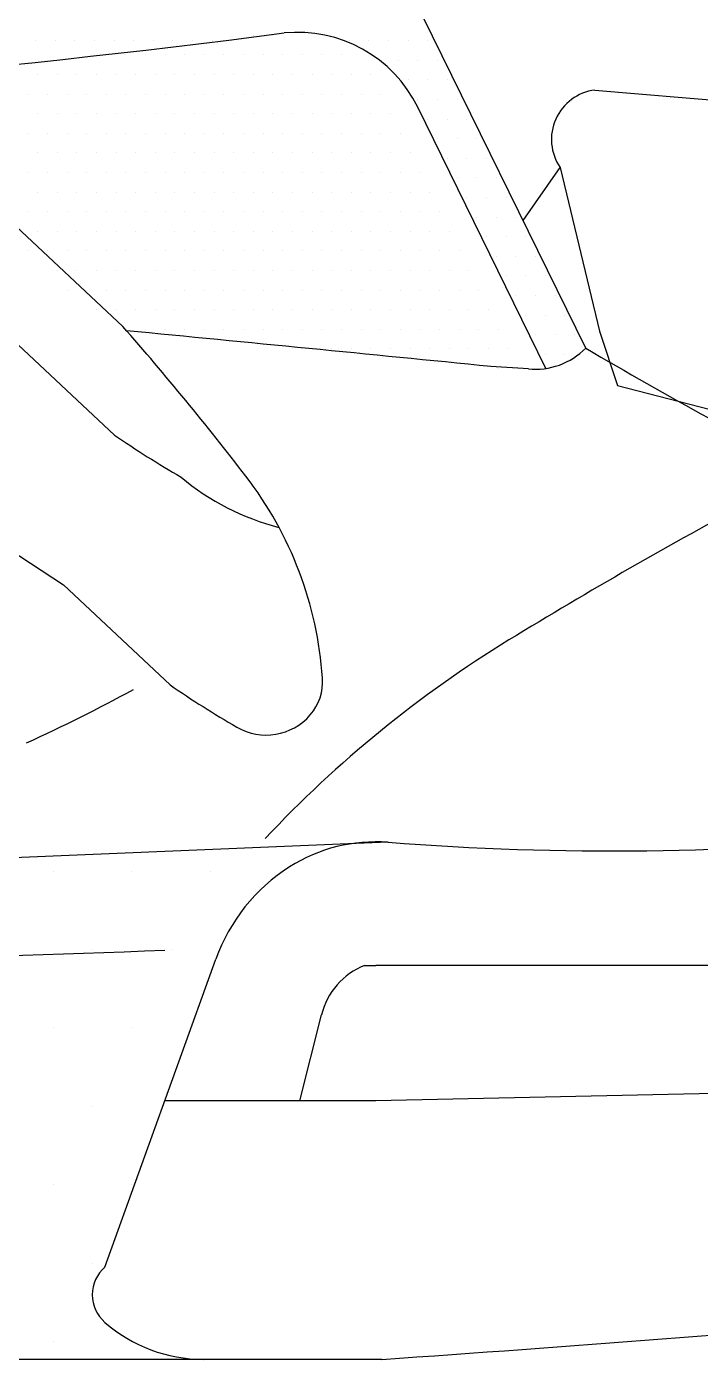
# Model space of a CAD drawing. Header units: millimetres. Extents: x -249630 to 95394, y -188036 to 109963.
# Drawn here: x -89199 to -88931, y -16645 to -16114 of the extents above; entities that cross this region are included whole.
import ezdxf

# ---------------------------------------------------------------- set-up
doc = ezdxf.new("R2010")
doc.units = ezdxf.units.MM
doc.layers.add('Layer11', color=30, linetype='Continuous')
doc.layers.add('VEREDA', color=1, linetype='Continuous')

# ---------------------------------------------------------------- blocks, each defined once
blk = doc.blocks.new('A$C3F545D02')
at = {"layer": 'Layer11'}
for p, q in [((1.343448823734775, 0.8959358545763507), (1.284174178635169, 1.016767589054439)), ((1.237441703710971, 0.9956851100461108), (1.237441703710971, 0.9956851100461108)), ((1.243691703710965, 0.9956851100461108), (1.243691703710965, 0.9956851100461108)), ((1.249941703710959, 0.9956851100461108), (1.249941703710959, 0.9956851100461108)), ((1.168053573119948, 0.9939808310438707), (1.168053573119948, 0.9939808310438707)), ((1.174303573119943, 0.9939808310438707), (1.174303573119943, 0.9939808310438707)), ((1.180553573119937, 0.9939808310438707), (1.180553573119937, 0.9939808310438707)), ((1.186803573119931, 0.9939808310438707), (1.186803573119931, 0.9939808310438707)), ((1.193053573119926, 0.9939808310438707), (1.193053573119926, 0.9939808310438707)), ((1.19930357311992, 0.9939808310438707), (1.19930357311992, 0.9939808310438707)), ((1.205553573119914, 0.9939808310438707), (1.205553573119914, 0.9939808310438707)), ((1.211803573119909, 0.9939808310438707), (1.211803573119909, 0.9939808310438707)), ((1.218053573119903, 0.9939808310438707), (1.218053573119903, 0.9939808310438707)), ((1.224303573119897, 0.9939808310438707), (1.224303573119897, 0.9939808310438707)), ((1.268053573120852, 0.9939808310438707), (1.268053573120852, 0.9939808310438707)), ((1.274303573120847, 0.9939808310438707), (1.274303573120847, 0.9939808310438707)), ((1.280553573120841, 0.9939808310438707), (1.280553573120841, 0.9939808310438707)), ((1.286803573120835, 0.9939808310438707), (1.286803573120835, 0.9939808310438707)), ((1.293053573120829, 0.9939808310438707), (1.293053573120829, 0.9939808310438707)), ((1.17117857311996, 0.9877308310438764), (1.17117857311996, 0.9877308310438764)), ((1.190566703710971, 0.9894351100460881), (1.190566703710971, 0.9894351100460881)), ((1.196816703710965, 0.9894351100460881), (1.196816703710965, 0.9894351100460881)), ((1.203066703710959, 0.9894351100460881), (1.203066703710959, 0.9894351100460881)), ((1.209316703710954, 0.9894351100460881), (1.209316703710954, 0.9894351100460881)), ((1.215566703710948, 0.9894351100460881), (1.215566703710948, 0.9894351100460881)), ((1.221816703710942, 0.9894351100460881), (1.221816703710942, 0.9894351100460881)), ((1.228066703710937, 0.9894351100460881), (1.228066703710937, 0.9894351100460881)), ((1.234316703710931, 0.9894351100460881), (1.234316703710931, 0.9894351100460881)), ((1.240566703710925, 0.9894351100460881), (1.240566703710925, 0.9894351100460881)), ((1.24681670371092, 0.9894351100460881), (1.24681670371092, 0.9894351100460881)), ((1.253066703710914, 0.9894351100460881), (1.253066703710914, 0.9894351100460881)), ((1.259316703710908, 0.9894351100460881), (1.259316703710908, 0.9894351100460881)), ((1.265566703710903, 0.9894351100460881), (1.265566703710903, 0.9894351100460881)), ((1.283678573120852, 0.9877308310438764), (1.283678573120852, 0.9877308310438764)), ((1.289928573120847, 0.9877308310438764), (1.289928573120847, 0.9877308310438764)), ((1.296178573120841, 0.9877308310438764), (1.296178573120841, 0.9877308310438764)), ((1.168691703710891, 0.9831851100460938), (1.168691703710891, 0.9831851100460938)), ((1.174941703710886, 0.9831851100460938), (1.174941703710886, 0.9831851100460938)), ((1.18119170371088, 0.9831851100460938), (1.18119170371088, 0.9831851100460938)), ((1.187441703710874, 0.9831851100460938), (1.187441703710874, 0.9831851100460938)), ((1.193691703710869, 0.9831851100460938), (1.193691703710869, 0.9831851100460938)), ((1.199941703710863, 0.9831851100460938), (1.199941703710863, 0.9831851100460938)), ((1.206191703710857, 0.9831851100460938), (1.206191703710857, 0.9831851100460938)), ((1.212441703710851, 0.9831851100460938), (1.212441703710851, 0.9831851100460938)), ((1.218691703710846, 0.9831851100460938), (1.218691703710846, 0.9831851100460938)), ((1.22494170371084, 0.9831851100460938), (1.22494170371084, 0.9831851100460938)), ((1.231191703710834, 0.9831851100460938), (1.231191703710834, 0.9831851100460938)), ((1.237441703710829, 0.9831851100460938), (1.237441703710829, 0.9831851100460938)), ((1.243691703710823, 0.9831851100460938), (1.243691703710823, 0.9831851100460938)), ((1.249941703710817, 0.9831851100460938), (1.249941703710817, 0.9831851100460938)), ((1.256191703710812, 0.9831851100460938), (1.256191703710812, 0.9831851100460938)), ((1.262441703710806, 0.9831851100460938), (1.262441703710806, 0.9831851100460938)), ((1.2686917037108, 0.9831851100460938), (1.2686917037108, 0.9831851100460938)), ((1.274941703710795, 0.9831851100460938), (1.274941703710795, 0.9831851100460938)), ((1.28680357312092, 0.9814808310438821), (1.28680357312092, 0.9814808310438821)), ((1.293053573120915, 0.9814808310438821), (1.293053573120915, 0.9814808310438821)), ((1.299303573120909, 0.9814808310438821), (1.299303573120909, 0.9814808310438821)), ((1.346387420907377, 0.9782014676504787), (1.446390119014552, 0.9697864500973878)), ((1.165566703710851, 0.9769351100460995), (1.165566703710851, 0.9769351100460995)), ((1.171816703710846, 0.9769351100460995), (1.171816703710846, 0.9769351100460995)), ((1.17806670371084, 0.9769351100460995), (1.17806670371084, 0.9769351100460995)), ((1.184316703710834, 0.9769351100460995), (1.184316703710834, 0.9769351100460995)), ((1.190566703710829, 0.9769351100460995), (1.190566703710829, 0.9769351100460995)), ((1.196816703710823, 0.9769351100460995), (1.196816703710823, 0.9769351100460995)), ((1.203066703710817, 0.9769351100460995), (1.203066703710817, 0.9769351100460995)), ((1.209316703710812, 0.9769351100460995), (1.209316703710812, 0.9769351100460995)), ((1.215566703710806, 0.9769351100460995), (1.215566703710806, 0.9769351100460995)), ((1.2218167037108, 0.9769351100460995), (1.2218167037108, 0.9769351100460995)), ((1.228066703710795, 0.9769351100460995), (1.228066703710795, 0.9769351100460995)), ((1.234316703710789, 0.9769351100460995), (1.234316703710789, 0.9769351100460995)), ((1.240566703710783, 0.9769351100460995), (1.240566703710783, 0.9769351100460995)), ((1.246816703710778, 0.9769351100460995), (1.246816703710778, 0.9769351100460995)), ((1.253066703710772, 0.9769351100460995), (1.253066703710772, 0.9769351100460995)), ((1.259316703710766, 0.9769351100460995), (1.259316703710766, 0.9769351100460995)), ((1.265566703710761, 0.9769351100460995), (1.265566703710761, 0.9769351100460995)), ((1.271816703710755, 0.9769351100460995), (1.271816703710755, 0.9769351100460995)), ((1.278066703710749, 0.9769351100460995), (1.278066703710749, 0.9769351100460995)), ((1.289928573120875, 0.9752308310438593), (1.289928573120875, 0.9752308310438593)), ((1.296178573120869, 0.9752308310438593), (1.296178573120869, 0.9752308310438593)), ((1.302428573120864, 0.9752308310438593), (1.302428573120864, 0.9752308310438593)), ((1.168691703710721, 0.9706851100460767), (1.168691703710721, 0.9706851100460767)), ((1.174941703710715, 0.9706851100460767), (1.174941703710715, 0.9706851100460767)), ((1.181191703710709, 0.9706851100460767), (1.181191703710709, 0.9706851100460767)), ((1.187441703710704, 0.9706851100460767), (1.187441703710704, 0.9706851100460767)), ((1.193691703710698, 0.9706851100460767), (1.193691703710698, 0.9706851100460767)), ((1.199941703710692, 0.9706851100460767), (1.199941703710692, 0.9706851100460767)), ((1.206191703710687, 0.9706851100460767), (1.206191703710687, 0.9706851100460767)), ((1.212441703710681, 0.9706851100460767), (1.212441703710681, 0.9706851100460767)), ((1.218691703710675, 0.9706851100460767), (1.218691703710675, 0.9706851100460767)), ((1.22494170371067, 0.9706851100460767), (1.22494170371067, 0.9706851100460767)), ((1.231191703710664, 0.9706851100460767), (1.231191703710664, 0.9706851100460767)), ((1.237441703710658, 0.9706851100460767), (1.237441703710658, 0.9706851100460767)), ((1.243691703710653, 0.9706851100460767), (1.243691703710653, 0.9706851100460767)), ((1.249941703710647, 0.9706851100460767), (1.249941703710647, 0.9706851100460767)), ((1.256191703710641, 0.9706851100460767), (1.256191703710641, 0.9706851100460767)), ((1.262441703710635, 0.9706851100460767), (1.262441703710635, 0.9706851100460767)), ((1.26869170371063, 0.9706851100460767), (1.26869170371063, 0.9706851100460767)), ((1.274941703710624, 0.9706851100460767), (1.274941703710624, 0.9706851100460767)), ((1.281191703710618, 0.9706851100460767), (1.281191703710618, 0.9706851100460767)), ((1.330771618970914, 0.8894453322281777), (1.289924814916105, 0.9727117975700708)), ((1.293053573120886, 0.968980831043865), (1.293053573120886, 0.968980831043865)), ((1.299303573120881, 0.968980831043865), (1.299303573120881, 0.968980831043865)), ((1.305553573120875, 0.968980831043865), (1.305553573120875, 0.968980831043865)), ((1.165566703710738, 0.9644351100461108), (1.165566703710738, 0.9644351100461108)), ((1.171816703710732, 0.9644351100461108), (1.171816703710732, 0.9644351100461108)), ((1.178066703710726, 0.9644351100461108), (1.178066703710726, 0.9644351100461108)), ((1.184316703710721, 0.9644351100461108), (1.184316703710721, 0.9644351100461108)), ((1.190566703710715, 0.9644351100461108), (1.190566703710715, 0.9644351100461108)), ((1.196816703710709, 0.9644351100461108), (1.196816703710709, 0.9644351100461108)), ((1.203066703710704, 0.9644351100461108), (1.203066703710704, 0.9644351100461108)), ((1.209316703710698, 0.9644351100461108), (1.209316703710698, 0.9644351100461108)), ((1.215566703710692, 0.9644351100461108), (1.215566703710692, 0.9644351100461108)), ((1.221816703710687, 0.9644351100461108), (1.221816703710687, 0.9644351100461108)), ((1.228066703710681, 0.9644351100461108), (1.228066703710681, 0.9644351100461108)), ((1.234316703710675, 0.9644351100461108), (1.234316703710675, 0.9644351100461108)), ((1.24056670371067, 0.9644351100461108), (1.24056670371067, 0.9644351100461108)), ((1.246816703710664, 0.9644351100461108), (1.246816703710664, 0.9644351100461108)), ((1.253066703710658, 0.9644351100461108), (1.253066703710658, 0.9644351100461108)), ((1.259316703710653, 0.9644351100461108), (1.259316703710653, 0.9644351100461108)), ((1.265566703710647, 0.9644351100461108), (1.265566703710647, 0.9644351100461108)), ((1.271816703710641, 0.9644351100461108), (1.271816703710641, 0.9644351100461108)), ((1.278066703710635, 0.9644351100461108), (1.278066703710635, 0.9644351100461108)), ((1.28431670371063, 0.9644351100461108), (1.28431670371063, 0.9644351100461108)), ((1.296178573120898, 0.9627308310438707), (1.296178573120898, 0.9627308310438707)), ((1.302428573120892, 0.9627308310438707), (1.302428573120892, 0.9627308310438707)), ((1.308678573120886, 0.9627308310438707), (1.308678573120886, 0.9627308310438707)), ((1.168691703710891, 0.9581851100460881), (1.168691703710891, 0.9581851100460881)), ((1.174941703710886, 0.9581851100460881), (1.174941703710886, 0.9581851100460881)), ((1.18119170371088, 0.9581851100460881), (1.18119170371088, 0.9581851100460881)), ((1.187441703710874, 0.9581851100460881), (1.187441703710874, 0.9581851100460881)), ((1.193691703710869, 0.9581851100460881), (1.193691703710869, 0.9581851100460881)), ((1.199941703710863, 0.9581851100460881), (1.199941703710863, 0.9581851100460881)), ((1.206191703710857, 0.9581851100460881), (1.206191703710857, 0.9581851100460881)), ((1.212441703710851, 0.9581851100460881), (1.212441703710851, 0.9581851100460881)), ((1.218691703710846, 0.9581851100460881), (1.218691703710846, 0.9581851100460881)), ((1.22494170371084, 0.9581851100460881), (1.22494170371084, 0.9581851100460881)), ((1.231191703710834, 0.9581851100460881), (1.231191703710834, 0.9581851100460881)), ((1.237441703710829, 0.9581851100460881), (1.237441703710829, 0.9581851100460881)), ((1.243691703710823, 0.9581851100460881), (1.243691703710823, 0.9581851100460881)), ((1.249941703710817, 0.9581851100460881), (1.249941703710817, 0.9581851100460881)), ((1.256191703710812, 0.9581851100460881), (1.256191703710812, 0.9581851100460881)), ((1.262441703710806, 0.9581851100460881), (1.262441703710806, 0.9581851100460881)), ((1.2686917037108, 0.9581851100460881), (1.2686917037108, 0.9581851100460881)), ((1.274941703710795, 0.9581851100460881), (1.274941703710795, 0.9581851100460881)), ((1.281191703710789, 0.9581851100460881), (1.281191703710789, 0.9581851100460881)), ((1.287441703710783, 0.9581851100460881), (1.287441703710783, 0.9581851100460881)), ((1.299303573120852, 0.9564808310438764), (1.299303573120852, 0.9564808310438764)), ((1.305553573120847, 0.9564808310438764), (1.305553573120847, 0.9564808310438764)), ((1.311803573120841, 0.9564808310438764), (1.311803573120841, 0.9564808310438764)), ((1.165566703710908, 0.9519351100460938), (1.165566703710908, 0.9519351100460938)), ((1.171816703710903, 0.9519351100460938), (1.171816703710903, 0.9519351100460938)), ((1.178066703710897, 0.9519351100460938), (1.178066703710897, 0.9519351100460938)), ((1.184316703710891, 0.9519351100460938), (1.184316703710891, 0.9519351100460938)), ((1.190566703710886, 0.9519351100460938), (1.190566703710886, 0.9519351100460938)), ((1.19681670371088, 0.9519351100460938), (1.19681670371088, 0.9519351100460938)), ((1.203066703710874, 0.9519351100460938), (1.203066703710874, 0.9519351100460938)), ((1.209316703710869, 0.9519351100460938), (1.209316703710869, 0.9519351100460938)), ((1.215566703710863, 0.9519351100460938), (1.215566703710863, 0.9519351100460938)), ((1.221816703710857, 0.9519351100460938), (1.221816703710857, 0.9519351100460938)), ((1.228066703710851, 0.9519351100460938), (1.228066703710851, 0.9519351100460938)), ((1.234316703710846, 0.9519351100460938), (1.234316703710846, 0.9519351100460938)), ((1.24056670371084, 0.9519351100460938), (1.24056670371084, 0.9519351100460938)), ((1.246816703710834, 0.9519351100460938), (1.246816703710834, 0.9519351100460938)), ((1.253066703710829, 0.9519351100460938), (1.253066703710829, 0.9519351100460938)), ((1.259316703710823, 0.9519351100460938), (1.259316703710823, 0.9519351100460938)), ((1.265566703710817, 0.9519351100460938), (1.265566703710817, 0.9519351100460938)), ((1.271816703710812, 0.9519351100460938), (1.271816703710812, 0.9519351100460938)), ((1.278066703710806, 0.9519351100460938), (1.278066703710806, 0.9519351100460938)), ((1.2843167037108, 0.9519351100460938), (1.2843167037108, 0.9519351100460938)), ((1.290566703710795, 0.9519351100460938), (1.290566703710795, 0.9519351100460938)), ((1.323469464990978, 0.9366639022389052), (1.33533454706253, 0.9534819578482825)), ((1.33533454706253, 0.9534819578483109), (1.347805377075986, 0.9013668505392616)), ((1.30242857312092, 0.9502308310438821), (1.30242857312092, 0.9502308310438821)), ((1.308678573120915, 0.9502308310438821), (1.308678573120915, 0.9502308310438821)), ((1.314928573120909, 0.9502308310438821), (1.314928573120909, 0.9502308310438821)), ((1.168691703710891, 0.9456851100460995), (1.168691703710891, 0.9456851100460995)), ((1.174941703710886, 0.9456851100460995), (1.174941703710886, 0.9456851100460995)), ((1.18119170371088, 0.9456851100460995), (1.18119170371088, 0.9456851100460995)), ((1.187441703710874, 0.9456851100460995), (1.187441703710874, 0.9456851100460995)), ((1.193691703710869, 0.9456851100460995), (1.193691703710869, 0.9456851100460995)), ((1.199941703710863, 0.9456851100460995), (1.199941703710863, 0.9456851100460995)), ((1.206191703710857, 0.9456851100460995), (1.206191703710857, 0.9456851100460995)), ((1.212441703710851, 0.9456851100460995), (1.212441703710851, 0.9456851100460995)), ((1.218691703710846, 0.9456851100460995), (1.218691703710846, 0.9456851100460995)), ((1.22494170371084, 0.9456851100460995), (1.22494170371084, 0.9456851100460995)), ((1.231191703710834, 0.9456851100460995), (1.231191703710834, 0.9456851100460995)), ((1.237441703710829, 0.9456851100460995), (1.237441703710829, 0.9456851100460995)), ((1.243691703710823, 0.9456851100460995), (1.243691703710823, 0.9456851100460995)), ((1.249941703710817, 0.9456851100460995), (1.249941703710817, 0.9456851100460995)), ((1.256191703710812, 0.9456851100460995), (1.256191703710812, 0.9456851100460995)), ((1.262441703710806, 0.9456851100460995), (1.262441703710806, 0.9456851100460995)), ((1.2686917037108, 0.9456851100460995), (1.2686917037108, 0.9456851100460995)), ((1.274941703710795, 0.9456851100460995), (1.274941703710795, 0.9456851100460995)), ((1.281191703710789, 0.9456851100460995), (1.281191703710789, 0.9456851100460995)), ((1.287441703710783, 0.9456851100460995), (1.287441703710783, 0.9456851100460995)), ((1.293691703710778, 0.9456851100460995), (1.293691703710778, 0.9456851100460995)), ((1.305553573120875, 0.9439808310438593), (1.305553573120875, 0.9439808310438593)), ((1.311803573120869, 0.9439808310438593), (1.311803573120869, 0.9439808310438593)), ((1.318053573120864, 0.9439808310438593), (1.318053573120864, 0.9439808310438593)), ((1.16556670371088, 0.9394351100460767), (1.16556670371088, 0.9394351100460767)), ((1.171816703710874, 0.9394351100460767), (1.171816703710874, 0.9394351100460767)), ((1.178066703710869, 0.9394351100460767), (1.178066703710869, 0.9394351100460767)), ((1.184316703710863, 0.9394351100460767), (1.184316703710863, 0.9394351100460767)), ((1.190566703710857, 0.9394351100460767), (1.190566703710857, 0.9394351100460767)), ((1.196816703710851, 0.9394351100460767), (1.196816703710851, 0.9394351100460767)), ((1.203066703710846, 0.9394351100460767), (1.203066703710846, 0.9394351100460767)), ((1.20931670371084, 0.9394351100460767), (1.20931670371084, 0.9394351100460767)), ((1.215566703710834, 0.9394351100460767), (1.215566703710834, 0.9394351100460767)), ((1.221816703710829, 0.9394351100460767), (1.221816703710829, 0.9394351100460767)), ((1.228066703710823, 0.9394351100460767), (1.228066703710823, 0.9394351100460767)), ((1.234316703710817, 0.9394351100460767), (1.234316703710817, 0.9394351100460767)), ((1.240566703710812, 0.9394351100460767), (1.240566703710812, 0.9394351100460767)), ((1.246816703710806, 0.9394351100460767), (1.246816703710806, 0.9394351100460767)), ((1.2530667037108, 0.9394351100460767), (1.2530667037108, 0.9394351100460767)), ((1.259316703710795, 0.9394351100460767), (1.259316703710795, 0.9394351100460767)), ((1.265566703710789, 0.9394351100460767), (1.265566703710789, 0.9394351100460767)), ((1.271816703710783, 0.9394351100460767), (1.271816703710783, 0.9394351100460767)), ((1.278066703710778, 0.9394351100460767), (1.278066703710778, 0.9394351100460767)), ((1.284316703710772, 0.9394351100460767), (1.284316703710772, 0.9394351100460767)), ((1.290566703710766, 0.9394351100460767), (1.290566703710766, 0.9394351100460767)), ((1.296816703710761, 0.9394351100460767), (1.296816703710761, 0.9394351100460767)), ((1.161843112744634, 0.9347586106198378), (1.195866137136136, 0.9028189988956967)), ((1.308678573120886, 0.937730831043865), (1.308678573120886, 0.937730831043865)), ((1.314928573120881, 0.937730831043865), (1.314928573120881, 0.937730831043865)), ((1.321178573120875, 0.937730831043865), (1.321178573120875, 0.937730831043865)), ((1.168691703710977, 0.9331851100461108), (1.168691703710977, 0.9331851100461108)), ((1.174941703710971, 0.9331851100461108), (1.174941703710971, 0.9331851100461108)), ((1.181191703710965, 0.9331851100461108), (1.181191703710965, 0.9331851100461108)), ((1.187441703710959, 0.9331851100461108), (1.187441703710959, 0.9331851100461108)), ((1.193691703710954, 0.9331851100461108), (1.193691703710954, 0.9331851100461108)), ((1.199941703710948, 0.9331851100461108), (1.199941703710948, 0.9331851100461108)), ((1.206191703710942, 0.9331851100461108), (1.206191703710942, 0.9331851100461108)), ((1.212441703710937, 0.9331851100461108), (1.212441703710937, 0.9331851100461108)), ((1.218691703710931, 0.9331851100461108), (1.218691703710931, 0.9331851100461108)), ((1.224941703710925, 0.9331851100461108), (1.224941703710925, 0.9331851100461108)), ((1.23119170371092, 0.9331851100461108), (1.23119170371092, 0.9331851100461108)), ((1.237441703710914, 0.9331851100461108), (1.237441703710914, 0.9331851100461108)), ((1.243691703710908, 0.9331851100461108), (1.243691703710908, 0.9331851100461108)), ((1.249941703710903, 0.9331851100461108), (1.249941703710903, 0.9331851100461108)), ((1.256191703710897, 0.9331851100461108), (1.256191703710897, 0.9331851100461108)), ((1.262441703710891, 0.9331851100461108), (1.262441703710891, 0.9331851100461108)), ((1.268691703710886, 0.9331851100461108), (1.268691703710886, 0.9331851100461108)), ((1.27494170371088, 0.9331851100461108), (1.27494170371088, 0.9331851100461108)), ((1.281191703710874, 0.9331851100461108), (1.281191703710874, 0.9331851100461108)), ((1.287441703710869, 0.9331851100461108), (1.287441703710869, 0.9331851100461108)), ((1.293691703710863, 0.9331851100461108), (1.293691703710863, 0.9331851100461108)), ((1.299941703710857, 0.9331851100461108), (1.299941703710857, 0.9331851100461108)), ((1.311803573120898, 0.9314808310438707), (1.311803573120898, 0.9314808310438707)), ((1.318053573120892, 0.9314808310438707), (1.318053573120892, 0.9314808310438707)), ((1.324303573120886, 0.9314808310438707), (1.324303573120886, 0.9314808310438707)), ((1.165566703710937, 0.9269351100460881), (1.165566703710937, 0.9269351100460881)), ((1.171816703710931, 0.9269351100460881), (1.171816703710931, 0.9269351100460881)), ((1.178066703710925, 0.9269351100460881), (1.178066703710925, 0.9269351100460881)), ((1.18431670371092, 0.9269351100460881), (1.18431670371092, 0.9269351100460881)), ((1.190566703710914, 0.9269351100460881), (1.190566703710914, 0.9269351100460881)), ((1.196816703710908, 0.9269351100460881), (1.196816703710908, 0.9269351100460881)), ((1.203066703710903, 0.9269351100460881), (1.203066703710903, 0.9269351100460881)), ((1.209316703710897, 0.9269351100460881), (1.209316703710897, 0.9269351100460881)), ((1.215566703710891, 0.9269351100460881), (1.215566703710891, 0.9269351100460881)), ((1.221816703710886, 0.9269351100460881), (1.221816703710886, 0.9269351100460881)), ((1.22806670371088, 0.9269351100460881), (1.22806670371088, 0.9269351100460881)), ((1.234316703710874, 0.9269351100460881), (1.234316703710874, 0.9269351100460881)), ((1.240566703710869, 0.9269351100460881), (1.240566703710869, 0.9269351100460881)), ((1.246816703710863, 0.9269351100460881), (1.246816703710863, 0.9269351100460881)), ((1.253066703710857, 0.9269351100460881), (1.253066703710857, 0.9269351100460881)), ((1.259316703710851, 0.9269351100460881), (1.259316703710851, 0.9269351100460881)), ((1.265566703710846, 0.9269351100460881), (1.265566703710846, 0.9269351100460881)), ((1.27181670371084, 0.9269351100460881), (1.27181670371084, 0.9269351100460881)), ((1.278066703710834, 0.9269351100460881), (1.278066703710834, 0.9269351100460881)), ((1.284316703710829, 0.9269351100460881), (1.284316703710829, 0.9269351100460881)), ((1.290566703710823, 0.9269351100460881), (1.290566703710823, 0.9269351100460881)), ((1.296816703710817, 0.9269351100460881), (1.296816703710817, 0.9269351100460881)), ((1.303066703710812, 0.9269351100460881), (1.303066703710812, 0.9269351100460881)), ((1.314928573120852, 0.9252308310438764), (1.314928573120852, 0.9252308310438764)), ((1.321178573120847, 0.9252308310438764), (1.321178573120847, 0.9252308310438764)), ((1.327428573120841, 0.9252308310438764), (1.327428573120841, 0.9252308310438764)), ((1.174941703710914, 0.9206851100460938), (1.174941703710914, 0.9206851100460938)), ((1.181191703710908, 0.9206851100460938), (1.181191703710908, 0.9206851100460938)), ((1.187441703710903, 0.9206851100460938), (1.187441703710903, 0.9206851100460938)), ((1.193691703710897, 0.9206851100460938), (1.193691703710897, 0.9206851100460938)), ((1.199941703710891, 0.9206851100460938), (1.199941703710891, 0.9206851100460938)), ((1.206191703710886, 0.9206851100460938), (1.206191703710886, 0.9206851100460938)), ((1.21244170371088, 0.9206851100460938), (1.21244170371088, 0.9206851100460938)), ((1.218691703710874, 0.9206851100460938), (1.218691703710874, 0.9206851100460938)), ((1.224941703710869, 0.9206851100460938), (1.224941703710869, 0.9206851100460938)), ((1.231191703710863, 0.9206851100460938), (1.231191703710863, 0.9206851100460938)), ((1.237441703710857, 0.9206851100460938), (1.237441703710857, 0.9206851100460938)), ((1.243691703710851, 0.9206851100460938), (1.243691703710851, 0.9206851100460938)), ((1.249941703710846, 0.9206851100460938), (1.249941703710846, 0.9206851100460938)), ((1.25619170371084, 0.9206851100460938), (1.25619170371084, 0.9206851100460938)), ((1.262441703710834, 0.9206851100460938), (1.262441703710834, 0.9206851100460938)), ((1.268691703710829, 0.9206851100460938), (1.268691703710829, 0.9206851100460938)), ((1.274941703710823, 0.9206851100460938), (1.274941703710823, 0.9206851100460938)), ((1.281191703710817, 0.9206851100460938), (1.281191703710817, 0.9206851100460938)), ((1.287441703710812, 0.9206851100460938), (1.287441703710812, 0.9206851100460938)), ((1.293691703710806, 0.9206851100460938), (1.293691703710806, 0.9206851100460938)), ((1.2999417037108, 0.9206851100460938), (1.2999417037108, 0.9206851100460938)), ((1.306191703710795, 0.9206851100460938), (1.306191703710795, 0.9206851100460938)), ((1.31805357312092, 0.9189808310438821), (1.31805357312092, 0.9189808310438821)), ((1.324303573120915, 0.9189808310438821), (1.324303573120915, 0.9189808310438821)), ((1.330553573120909, 0.9189808310438821), (1.330553573120909, 0.9189808310438821)), ((1.178066703710925, 0.9144351100460995), (1.178066703710925, 0.9144351100460995)), ((1.18431670371092, 0.9144351100460995), (1.18431670371092, 0.9144351100460995)), ((1.190566703710914, 0.9144351100460995), (1.190566703710914, 0.9144351100460995)), ((1.196816703710908, 0.9144351100460995), (1.196816703710908, 0.9144351100460995)), ((1.203066703710903, 0.9144351100460995), (1.203066703710903, 0.9144351100460995)), ((1.209316703710897, 0.9144351100460995), (1.209316703710897, 0.9144351100460995)), ((1.215566703710891, 0.9144351100460995), (1.215566703710891, 0.9144351100460995)), ((1.221816703710886, 0.9144351100460995), (1.221816703710886, 0.9144351100460995)), ((1.22806670371088, 0.9144351100460995), (1.22806670371088, 0.9144351100460995)), ((1.234316703710874, 0.9144351100460995), (1.234316703710874, 0.9144351100460995)), ((1.240566703710869, 0.9144351100460995), (1.240566703710869, 0.9144351100460995)), ((1.246816703710863, 0.9144351100460995), (1.246816703710863, 0.9144351100460995)), ((1.253066703710857, 0.9144351100460995), (1.253066703710857, 0.9144351100460995)), ((1.259316703710851, 0.9144351100460995), (1.259316703710851, 0.9144351100460995)), ((1.265566703710846, 0.9144351100460995), (1.265566703710846, 0.9144351100460995)), ((1.27181670371084, 0.9144351100460995), (1.27181670371084, 0.9144351100460995)), ((1.278066703710834, 0.9144351100460995), (1.278066703710834, 0.9144351100460995)), ((1.284316703710829, 0.9144351100460995), (1.284316703710829, 0.9144351100460995)), ((1.290566703710823, 0.9144351100460995), (1.290566703710823, 0.9144351100460995)), ((1.296816703710817, 0.9144351100460995), (1.296816703710817, 0.9144351100460995)), ((1.303066703710812, 0.9144351100460995), (1.303066703710812, 0.9144351100460995)), ((1.309316703710806, 0.9144351100460995), (1.309316703710806, 0.9144351100460995)), ((1.321178573120875, 0.9127308310438593), (1.321178573120875, 0.9127308310438593)), ((1.327428573120869, 0.9127308310438593), (1.327428573120869, 0.9127308310438593)), ((1.333678573120864, 0.9127308310438593), (1.333678573120864, 0.9127308310438593)), ((1.187441703710903, 0.9081851100460767), (1.187441703710903, 0.9081851100460767)), ((1.193691703710897, 0.9081851100460767), (1.193691703710897, 0.9081851100460767)), ((1.199941703710891, 0.9081851100460767), (1.199941703710891, 0.9081851100460767)), ((1.206191703710886, 0.9081851100460767), (1.206191703710886, 0.9081851100460767)), ((1.21244170371088, 0.9081851100460767), (1.21244170371088, 0.9081851100460767)), ((1.218691703710874, 0.9081851100460767), (1.218691703710874, 0.9081851100460767)), ((1.224941703710869, 0.9081851100460767), (1.224941703710869, 0.9081851100460767)), ((1.231191703710863, 0.9081851100460767), (1.231191703710863, 0.9081851100460767)), ((1.237441703710857, 0.9081851100460767), (1.237441703710857, 0.9081851100460767)), ((1.243691703710851, 0.9081851100460767), (1.243691703710851, 0.9081851100460767)), ((1.249941703710846, 0.9081851100460767), (1.249941703710846, 0.9081851100460767)), ((1.25619170371084, 0.9081851100460767), (1.25619170371084, 0.9081851100460767)), ((1.262441703710834, 0.9081851100460767), (1.262441703710834, 0.9081851100460767)), ((1.268691703710829, 0.9081851100460767), (1.268691703710829, 0.9081851100460767)), ((1.274941703710823, 0.9081851100460767), (1.274941703710823, 0.9081851100460767)), ((1.281191703710817, 0.9081851100460767), (1.281191703710817, 0.9081851100460767)), ((1.287441703710812, 0.9081851100460767), (1.287441703710812, 0.9081851100460767)), ((1.293691703710806, 0.9081851100460767), (1.293691703710806, 0.9081851100460767)), ((1.2999417037108, 0.9081851100460767), (1.2999417037108, 0.9081851100460767)), ((1.306191703710795, 0.9081851100460767), (1.306191703710795, 0.9081851100460767)), ((1.312441703710789, 0.9081851100460767), (1.312441703710789, 0.9081851100460767)), ((1.324303573120886, 0.906480831043865), (1.324303573120886, 0.906480831043865)), ((1.330553573120881, 0.906480831043865), (1.330553573120881, 0.906480831043865)), ((1.336803573120875, 0.906480831043865), (1.336803573120875, 0.906480831043865)), ((1.196816703710937, 0.9019351100461108), (1.196816703710937, 0.9019351100461108)), ((1.203066703710931, 0.9019351100461108), (1.203066703710931, 0.9019351100461108)), ((1.209316703710925, 0.9019351100461108), (1.209316703710925, 0.9019351100461108)), ((1.21556670371092, 0.9019351100461108), (1.21556670371092, 0.9019351100461108)), ((1.221816703710914, 0.9019351100461108), (1.221816703710914, 0.9019351100461108)), ((1.228066703710908, 0.9019351100461108), (1.228066703710908, 0.9019351100461108)), ((1.234316703710903, 0.9019351100461108), (1.234316703710903, 0.9019351100461108)), ((1.240566703710897, 0.9019351100461108), (1.240566703710897, 0.9019351100461108)), ((1.246816703710891, 0.9019351100461108), (1.246816703710891, 0.9019351100461108)), ((1.253066703710886, 0.9019351100461108), (1.253066703710886, 0.9019351100461108)), ((1.25931670371088, 0.9019351100461108), (1.25931670371088, 0.9019351100461108)), ((1.265566703710874, 0.9019351100461108), (1.265566703710874, 0.9019351100461108)), ((1.271816703710869, 0.9019351100461108), (1.271816703710869, 0.9019351100461108)), ((1.278066703710863, 0.9019351100461108), (1.278066703710863, 0.9019351100461108)), ((1.284316703710857, 0.9019351100461108), (1.284316703710857, 0.9019351100461108)), ((1.290566703710851, 0.9019351100461108), (1.290566703710851, 0.9019351100461108)), ((1.296816703710846, 0.9019351100461108), (1.296816703710846, 0.9019351100461108)), ((1.30306670371084, 0.9019351100461108), (1.30306670371084, 0.9019351100461108)), ((1.309316703710834, 0.9019351100461108), (1.309316703710834, 0.9019351100461108)), ((1.315566703710829, 0.9019351100461108), (1.315566703710829, 0.9019351100461108)), ((1.347805377075986, 0.9013668505392616), (1.353581132675686, 0.884052219309325)), ((1.159108600160266, 0.9001720861348872), (1.193131624551768, 0.8682324744107746)), ((1.327428573120898, 0.9002308310438707), (1.327428573120898, 0.9002308310438707)), ((1.333678573120892, 0.9002308310438707), (1.333678573120892, 0.9002308310438707)), ((1.339928573120886, 0.9002308310438707), (1.339928573120886, 0.9002308310438707)), ((1.249941703710959, 0.8956851100460881), (1.249941703710959, 0.8956851100460881)), ((1.256191703710954, 0.8956851100460881), (1.256191703710954, 0.8956851100460881)), ((1.262441703710948, 0.8956851100460881), (1.262441703710948, 0.8956851100460881)), ((1.268691703710942, 0.8956851100460881), (1.268691703710942, 0.8956851100460881)), ((1.274941703710937, 0.8956851100460881), (1.274941703710937, 0.8956851100460881)), ((1.281191703710931, 0.8956851100460881), (1.281191703710931, 0.8956851100460881)), ((1.287441703710925, 0.8956851100460881), (1.287441703710925, 0.8956851100460881)), ((1.29369170371092, 0.8956851100460881), (1.29369170371092, 0.8956851100460881)), ((1.299941703710914, 0.8956851100460881), (1.299941703710914, 0.8956851100460881)), ((1.306191703710908, 0.8956851100460881), (1.306191703710908, 0.8956851100460881)), ((1.312441703710903, 0.8956851100460881), (1.312441703710903, 0.8956851100460881)), ((1.318691703710897, 0.8956851100460881), (1.318691703710897, 0.8956851100460881)), ((1.330553573120852, 0.8939808310438764), (1.330553573120852, 0.8939808310438764)), ((1.336803573120847, 0.8939808310438764), (1.336803573120847, 0.8939808310438764)), ((1.32515974956101, 0.8892972662609964), (1.313219297459568, 0.8900927038682767)), ((1.315566703710914, 0.8894351100460938), (1.315566703710914, 0.8894351100460938)), ((1.321816703710908, 0.8894351100460938), (1.321816703710908, 0.8894351100460938)), ((1.353581132675686, 0.884052219309325), (1.392567610532353, 0.8739520294483327)), ((1.143842659006623, 0.8420708295732595), (1.176890997615203, 0.8204784580660487)), ((1.176890997615203, 0.8204784580660487), (1.210914022006648, 0.7885388463419076)), ((1.280438150963562, 0.7383795045062129), (0.9762863869041212, 0.7257530629474331)), ((1.173745655260092, 0.7291978905748522), (1.173745655260092, 0.7291978905748522)), ((1.198745655260097, 0.7291978905748522), (1.198745655260097, 0.7291978905748522)), ((1.223745655260103, 0.7291978905748522), (1.223745655260103, 0.7291978905748522)), ((1.186245655260308, 0.7041978905748465), (1.186245655260308, 0.7041978905748465)), ((1.190107471668171, 0.6029827242890633), (1.225454238740895, 0.7010963494061002)), ((1.211245655260313, 0.7041978905748465), (1.211245655260313, 0.7041978905748465)), ((1.27294607866429, 0.6991340731631226), (1.276510745483222, 0.6991340731631226)), ((1.396297083630998, 0.6991340731631226), (1.276510745483222, 0.6991340731631226)), ((1.252327112901469, 0.6559640659542083), (1.25920012023272, 0.6834358865980619)), ((1.173745655260234, 0.6791978905748692), (1.173745655260234, 0.6791978905748692)), ((1.19874565526024, 0.6791978905748692), (1.19874565526024, 0.6791978905748692)), ((1.457172104075426, 0.6598886184403341), (1.276510745483336, 0.6559640659542083)), ((1.276510745483336, 0.6559640659542083), (1.209194720159871, 0.6559640659542083)), ((1.186245655260279, 0.6541978905748351), (1.186245655260279, 0.6541978905748351)), ((1.173745655260262, 0.6291978905748579), (1.173745655260262, 0.6291978905748579)), ((1.198745655260268, 0.6291978905748579), (1.198745655260268, 0.6291978905748579)), ((1.186245655260279, 0.6041978905748522), (1.186245655260279, 0.6041978905748522)), ((1.173745655260319, 0.5791978905748465), (1.173745655260319, 0.5791978905748465)), ((1.198745655260325, 0.5791978905748465), (1.198745655260325, 0.5791978905748465)), ((1.278474408974603, 0.5735486274021184), (0.6749103519755408, 0.5735486274021184))]:
    blk.add_line(p, q, dxfattribs=at)
for centre, radius, start, end in [((0.783075235197515, 4.586825375753392), 3.620300951249694, 268.3789505030778, 277.3663752652693), ((1.251562158875544, 0.953892794170855), 0.04272994579245491, 26.13050363852258, 95.7959237866326), ((1.348348445938939, 0.9624938319435614), 0.01582957481028956, 97.11629082715226, 214.7018547812108), ((0.4857131747467918, 0.2789319262695358), 0.9452789584987505, 37.55329933899819, 41.30011160810056), ((-6.249380547789912, -75.58776648287741), 76.85086767374243, 84.35260173742982, 84.43964307798318), ((1.327376491201022, 0.9117023899308947), 0.02251451776435852, 264.3495992874606, 315.5502817844476), ((2.146705140826583, 2.264629793051483), 1.586992063044572, 239.5922663758223, 242.8460868804617), ((1.393196227866241, 1.161656791723999), 0.3551389523695684, 235.7127806089763, 239.7726184769526), ((1.265044902610583, 0.9151651338718807), 0.0787879283908369, 230.0062539242729, 255.7426736658684), ((1.140679521203708, 0.7824739930719886), 0.1191218741432349, 3.966664630177373, 37.55329933905847), ((2.146327384279999, -0.5492346428640928), 1.585158675713925, 118.2199532887286, 121.4618547748853), ((1.514585080926508, 0.483217367292923), 0.3747639090680848, 121.4618547748627, 136.8443403091148), ((1.243377810317583, 0.7895953161962552), 0.01617697708681361, 319.1384288271506, 3.966664630378206), ((0.9440628357451146, 1.255188461282614), 0.5330971295731487, 294.5037292080322, 298.592811324258), ((1.410978625319899, 1.081963163655189), 0.3551389523689286, 235.7127806091438, 239.7726184771205), ((1.241550423527798, 0.7911761042260537), 0.01859322071580614, 239.7726184767404, 319.1384288265191), ((1.351878003933678, 1.667061946941828), 0.9314261814446378, 265.6011264695391, 275.7619979554182), ((1.276508751140454, 0.68729926744561), 0.05123115069114906, 85.60112646958152, 122.4515917961041), ((1.280299727945732, 0.6813375164244633), 0.05829613337875938, 122.4515917960567, 160.1877547737314), ((0.8674572497108102, 9.634876664953907), 8.937421501950093, 270.8641022547921, 272.1913355058427), ((1.281371701093661, 0.6778889139462478), 0.02285493171009816, 111.6327928907535, 165.9538398714231), ((1.197806379104463, 0.5941525045748222), 0.0117152019152201, 131.0845793114384, 228.9154206885616), ((0.5484187492932904, 11.24047898091146), 10.69188404505266, 273.9152762851286, 274.8757192314955), ((1.221526833260327, 0.6213585495430891), 0.04780992214097068, 228.9154206886077, 270)]:
    blk.add_arc(centre, radius, start, end, dxfattribs=at)

msp = doc.modelspace()

# ---------------------------------------------------------------- block references
at = {"layer": 'VEREDA', "xscale": 1250, "yscale": 1250, "zscale": 1250}
msp.add_blockref('A$C3F545D02', (-90655.92404543934, -17362.02404768675), dxfattribs=at)

doc.saveas('drawing.dxf')
